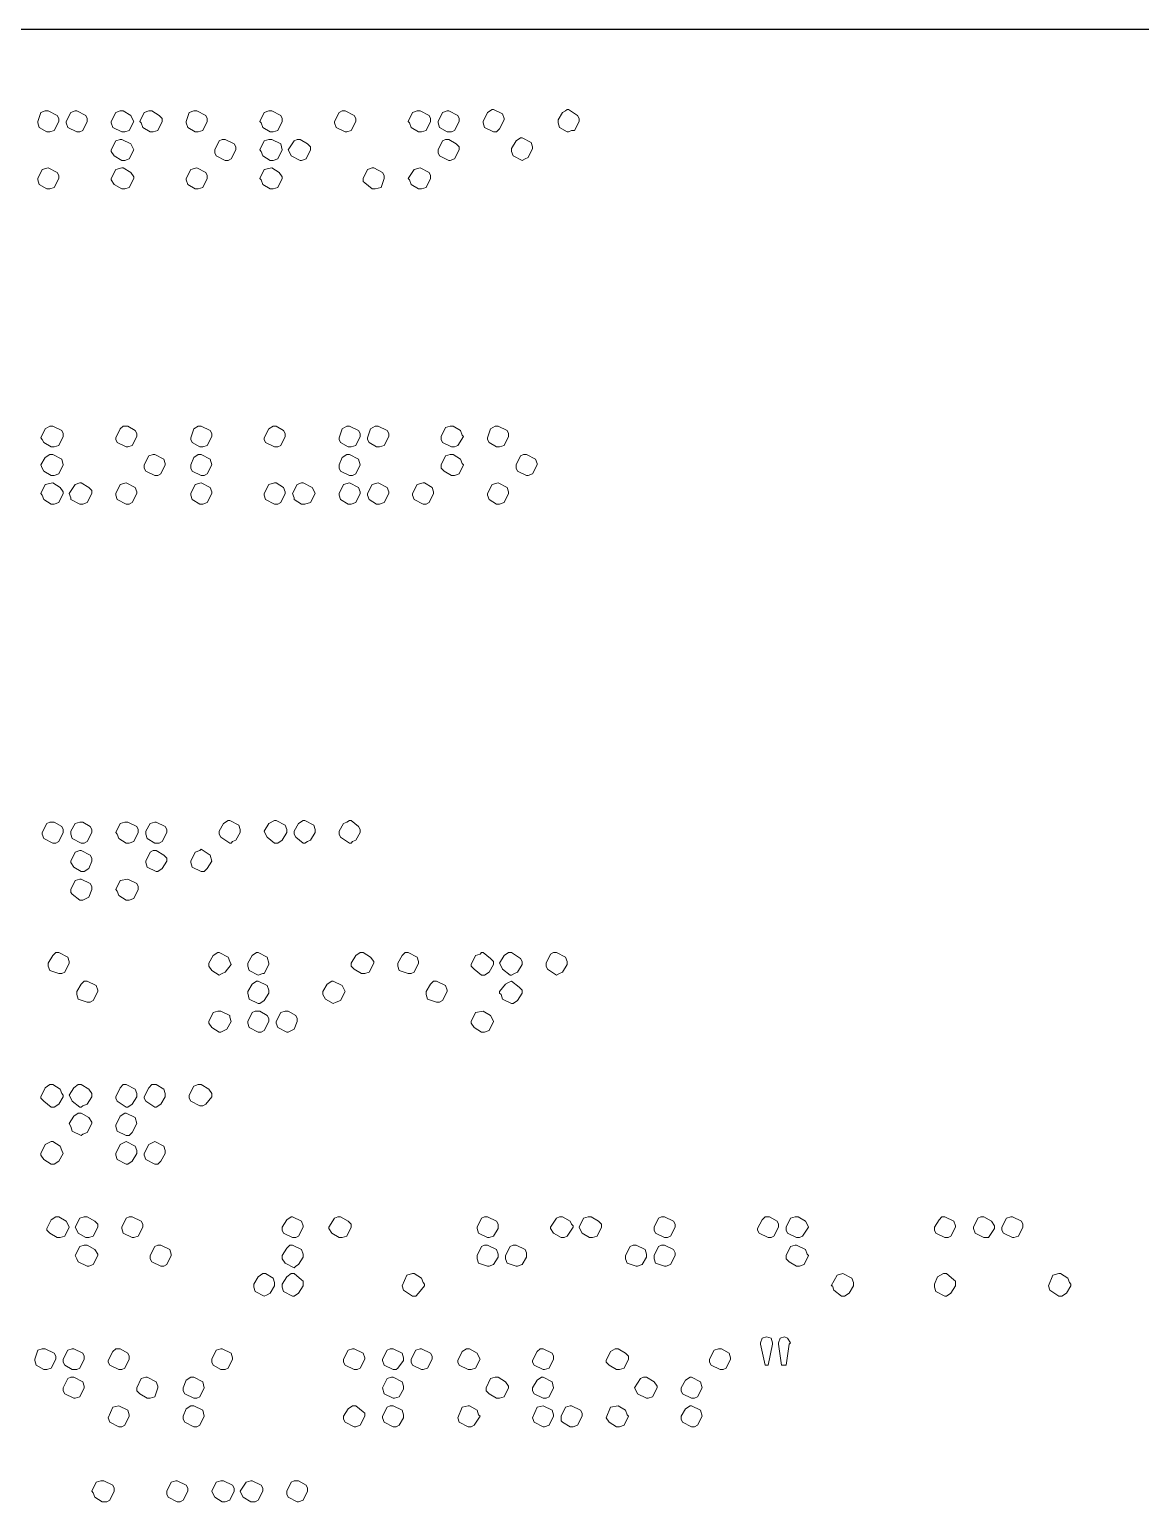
# Model space of a CAD drawing. Header units: millimetres. Extents: x 4903 to 8718, y 642 to 2401.
# Drawn here: x 8395.3 to 8507.7, y 790 to 939.3 of the extents above; entities that cross this region are included whole.
import ezdxf

# ---------------------------------------------------------------- set-up
doc = ezdxf.new("R2010")
doc.units = ezdxf.units.MM

msp = doc.modelspace()

# ---------------------------------------------------------------- linework, layer by layer
msp.add_lwpolyline([(8297.74, 929.3), (8297.74, 652.3, 0.414214), (8307.74, 642.3), (8707.74, 642.3, 0.414214), (8717.74, 652.3), (8717.74, 929.3, 0.414214), (8707.74, 939.3), (8307.74, 939.3, 0.414214)], format="xyb", close=True)
at = {"color": 139, "lineweight": 0}
for points in [[(8397.21, 931.07), (8397.21, 931.07), (8396.91, 931.07), (8396.45, 930.92), (8396.15, 930.01), (8396.15, 929.85), (8396.3, 929.4), (8397.06, 928.94), (8397.36, 928.94), (8397.82, 929.1), (8398.27, 930.01), (8398.27, 930.01), (8398.27, 930.31), (8398.12, 930.61)], [(8400.09, 931.07), (8399.94, 931.07), (8399.49, 930.92), (8399.03, 930.01), (8399.03, 929.85), (8399.18, 929.4), (8400.09, 928.94), (8400.09, 928.94), (8400.4, 928.94), (8400.7, 929.1), (8401.16, 930.01), (8401.16, 930.31), (8401, 930.61)], [(8404.8, 931.07), (8404.65, 931.07), (8404.49, 931.07), (8404.04, 930.92), (8403.58, 930.01), (8403.58, 929.85), (8403.73, 929.4), (8404.65, 928.94), (8404.95, 928.94), (8405.4, 929.1), (8405.86, 930.01), (8405.86, 930.01), (8405.71, 930.31), (8405.56, 930.61)], [(8407.68, 931.07), (8407.38, 931.07), (8406.92, 930.92), (8406.47, 930.01), (8406.62, 929.85), (8406.77, 929.4), (8407.53, 928.94), (8407.68, 928.94), (8407.83, 928.94), (8408.29, 929.1), (8408.74, 930.01), (8408.74, 930.31), (8408.44, 930.61)], [(8412.23, 931.07), (8412.23, 931.07), (8411.93, 931.07), (8411.47, 930.92), (8411.17, 930.01), (8411.17, 929.85), (8411.32, 929.4), (8412.08, 928.94), (8412.38, 928.94), (8412.84, 929.1), (8413.29, 930.01), (8413.29, 930.01), (8413.29, 930.31), (8413.14, 930.61)], [(8419.82, 931.07), (8419.67, 931.07), (8419.52, 931.07), (8419.06, 930.92), (8418.61, 930.01), (8418.76, 929.85), (8418.91, 929.4), (8419.67, 928.94), (8419.97, 928.94), (8420.43, 929.1), (8420.88, 930.01), (8420.88, 930.01), (8420.88, 930.31), (8420.73, 930.61)], [(8427.25, 931.07), (8427.25, 931.07), (8426.95, 931.07), (8426.65, 930.92), (8426.19, 930.01), (8426.19, 929.85), (8426.34, 929.4), (8427.25, 928.94), (8427.41, 928.94), (8427.86, 929.1), (8428.32, 930.01), (8428.32, 930.01), (8428.32, 930.31), (8428.17, 930.61)], [(8434.84, 931.07), (8434.69, 931.07), (8434.54, 931.07), (8434.08, 930.92), (8433.63, 930.01), (8433.78, 929.85), (8433.93, 929.4), (8434.69, 928.94), (8434.99, 928.94), (8435.45, 929.1), (8435.9, 930.01), (8435.9, 930.01), (8435.9, 930.31), (8435.75, 930.61)], [(8437.73, 931.07), (8437.57, 931.07), (8437.12, 930.92), (8436.66, 930.01), (8436.66, 929.85), (8436.81, 929.4), (8437.57, 928.94), (8437.73, 928.94), (8438.03, 928.94), (8438.33, 929.1), (8438.79, 930.01), (8438.79, 930.31), (8438.64, 930.61)], [(8442.28, 931.22), (8442.13, 931.22), (8441.67, 930.92), (8441.22, 930.01), (8441.22, 929.85), (8441.37, 929.4), (8442.28, 928.94), (8442.58, 928.94), (8442.88, 929.25), (8443.34, 930.16), (8443.34, 930.31), (8443.19, 930.76)], [(8449.71, 931.22), (8449.86, 931.22), (8450.78, 930.61), (8450.93, 930.31), (8450.93, 930.01), (8450.47, 929.1), (8450.17, 929.1), (8449.86, 928.94), (8449.86, 928.94), (8449.71, 928.94), (8448.95, 929.4), (8448.8, 929.85), (8448.8, 930.01), (8448.8, 930.01), (8448.8, 930.16), (8449.26, 930.92), (8449.56, 931.07), (8449.71, 931.22), (8449.71, 931.22), (8449.71, 931.22)], [(8404.65, 928.19), (8404.49, 928.19), (8404.04, 928.03), (8403.58, 927.12), (8403.58, 926.97), (8403.89, 926.52), (8404.65, 926.06), (8404.95, 926.06), (8405.4, 926.21), (8405.86, 927.12), (8405.56, 927.73)], [(8415.12, 928.19), (8414.81, 928.19), (8414.51, 928.03), (8414.05, 927.12), (8414.05, 927.12), (8414.05, 926.82), (8414.2, 926.52), (8415.12, 926.06), (8415.42, 926.06), (8415.72, 926.21), (8416.18, 927.12), (8416.18, 927.43), (8416.03, 927.73)], [(8419.82, 928.19), (8419.52, 928.19), (8419.06, 928.03), (8418.61, 927.12), (8418.76, 926.97), (8418.91, 926.52), (8419.67, 926.06), (8419.97, 926.06), (8420.43, 926.21), (8420.88, 927.12), (8420.73, 927.73)], [(8422.7, 928.19), (8422.4, 928.19), (8422.1, 928.03), (8421.49, 927.12), (8421.49, 927.12), (8421.64, 926.82), (8421.79, 926.52), (8422.7, 926.06), (8422.85, 926.06), (8423.31, 926.21), (8423.76, 927.12), (8423.76, 927.43), (8423.46, 927.73)], [(8437.73, 928.19), (8437.42, 928.19), (8437.12, 928.03), (8436.66, 927.12), (8436.66, 927.12), (8436.66, 926.82), (8436.81, 926.52), (8437.73, 926.06), (8437.88, 926.06), (8438.33, 926.21), (8438.79, 927.12), (8438.79, 927.43), (8438.48, 927.73)], [(8445.16, 928.34), (8445.01, 928.34), (8444.55, 928.03), (8444.1, 927.27), (8444.1, 927.27), (8444.1, 926.97), (8444.25, 926.52), (8445.16, 926.06), (8445.46, 926.21), (8445.77, 926.36), (8446.22, 927.27), (8446.22, 927.43), (8446.07, 927.88)], [(8397.21, 925.3), (8397.21, 925.3), (8396.6, 925.15), (8396.15, 924.24), (8396.15, 924.09), (8396.3, 923.63), (8397.06, 923.18), (8397.36, 923.18), (8397.82, 923.33), (8398.27, 924.24), (8398.27, 924.24), (8398.27, 924.54), (8398.12, 924.85)], [(8404.8, 925.3), (8404.65, 925.3), (8404.04, 925.15), (8403.58, 924.24), (8403.58, 924.09), (8403.89, 923.63), (8404.65, 923.18), (8404.95, 923.18), (8405.4, 923.33), (8405.86, 924.24), (8405.86, 924.39), (8405.56, 924.85)], [(8412.23, 925.3), (8412.23, 925.3), (8411.63, 925.15), (8411.17, 924.24), (8411.17, 924.09), (8411.32, 923.63), (8412.08, 923.18), (8412.38, 923.18), (8412.84, 923.33), (8413.29, 924.24), (8413.29, 924.24), (8413.29, 924.54), (8413.14, 924.85)], [(8419.82, 925.3), (8419.82, 925.3), (8419.06, 925.15), (8418.61, 924.24), (8418.76, 924.09), (8418.91, 923.63), (8419.67, 923.18), (8419.97, 923.18), (8420.43, 923.33), (8420.88, 924.24), (8420.88, 924.39), (8420.58, 924.85)], [(8430.14, 925.3), (8429.99, 925.3), (8429.53, 925.15), (8429.08, 924.24), (8429.08, 923.94), (8429.23, 923.78), (8429.99, 923.18), (8430.29, 923.18), (8430.9, 923.33), (8431.2, 924.24), (8431.2, 924.54), (8431.05, 924.85)], [(8434.84, 925.3), (8434.84, 925.3), (8434.24, 925.15), (8433.63, 924.24), (8433.78, 924.09), (8433.93, 923.63), (8434.69, 923.18), (8434.99, 923.18), (8435.45, 923.33), (8435.9, 924.24), (8435.9, 924.24), (8435.9, 924.54), (8435.75, 924.85)], [(8397.66, 899.2), (8397.51, 899.2), (8397.36, 899.2), (8396.91, 898.9), (8396.45, 897.99), (8396.6, 897.84), (8396.75, 897.53), (8397.51, 897.08), (8397.82, 897.08), (8398.27, 897.23), (8398.73, 898.14), (8398.73, 898.14), (8398.73, 898.44), (8398.58, 898.75)], [(8405.25, 899.2), (8405.1, 899.2), (8404.8, 899.2), (8404.49, 898.9), (8404.04, 897.99), (8404.04, 897.84), (8404.19, 897.53), (8405.1, 897.08), (8405.25, 897.08), (8405.71, 897.23), (8406.16, 898.14), (8406.16, 898.14), (8406.16, 898.44), (8406.01, 898.75)], [(8412.69, 899.2), (8412.54, 899.2), (8412.38, 899.2), (8411.93, 898.9), (8411.63, 897.99), (8411.63, 897.84), (8411.78, 897.53), (8412.54, 897.08), (8412.84, 897.08), (8413.29, 897.23), (8413.75, 898.14), (8413.75, 898.14), (8413.75, 898.44), (8413.6, 898.75)], [(8420.27, 899.2), (8420.12, 899.2), (8419.97, 899.2), (8419.52, 898.9), (8419.06, 897.99), (8419.06, 897.84), (8419.21, 897.53), (8420.12, 897.08), (8420.43, 897.08), (8420.73, 897.23), (8421.19, 898.14), (8421.19, 898.14), (8421.19, 898.44), (8421.03, 898.75)], [(8427.71, 899.2), (8427.56, 899.2), (8427.41, 899.2), (8426.95, 898.9), (8426.65, 897.99), (8426.65, 897.84), (8426.8, 897.53), (8427.56, 897.08), (8427.86, 897.08), (8428.32, 897.23), (8428.77, 898.14), (8428.77, 898.14), (8428.77, 898.44), (8428.62, 898.75)], [(8430.59, 899.2), (8430.59, 899.2), (8430.29, 899.2), (8429.83, 898.9), (8429.53, 897.99), (8429.53, 897.84), (8429.68, 897.53), (8430.44, 897.08), (8430.74, 897.08), (8431.2, 897.23), (8431.66, 898.14), (8431.66, 898.14), (8431.66, 898.44), (8431.5, 898.75)], [(8438.18, 899.2), (8437.88, 899.2), (8437.42, 899.05), (8436.97, 898.14), (8436.97, 897.84), (8437.12, 897.53), (8438.03, 897.08), (8438.18, 897.08), (8438.33, 897.08), (8438.64, 897.23), (8439.24, 898.14), (8439.09, 898.29), (8438.94, 898.75)], [(8442.73, 899.2), (8442.73, 899.2), (8442.43, 899.2), (8441.97, 898.9), (8441.67, 897.99), (8441.67, 897.84), (8441.82, 897.53), (8442.58, 897.08), (8442.88, 897.08), (8443.34, 897.23), (8443.79, 898.14), (8443.79, 898.14), (8443.79, 898.44), (8443.64, 898.75)], [(8397.66, 896.32), (8397.36, 896.32), (8396.91, 896.02), (8396.45, 895.26), (8396.6, 894.95), (8396.75, 894.65), (8397.51, 894.19), (8397.82, 894.19), (8398.27, 894.35), (8398.73, 895.26), (8398.58, 895.86)], [(8407.98, 896.32), (8407.83, 896.32), (8407.38, 896.17), (8406.92, 895.26), (8406.92, 895.26), (8406.92, 894.95), (8407.07, 894.65), (8407.98, 894.19), (8408.29, 894.19), (8408.59, 894.35), (8409.05, 895.26), (8409.05, 895.41), (8408.89, 895.86)], [(8412.69, 896.32), (8412.38, 896.32), (8411.93, 896.02), (8411.63, 895.26), (8411.63, 894.95), (8411.78, 894.65), (8412.69, 894.19), (8412.99, 894.19), (8413.29, 894.35), (8413.75, 895.26), (8413.6, 895.86)], [(8427.71, 896.32), (8427.41, 896.32), (8426.95, 896.02), (8426.65, 895.26), (8426.65, 894.95), (8426.8, 894.65), (8427.71, 894.19), (8428.01, 894.19), (8428.32, 894.35), (8428.77, 895.26), (8428.62, 895.86)], [(8438.18, 896.32), (8437.88, 896.32), (8437.42, 896.17), (8436.97, 895.26), (8436.97, 895.26), (8436.97, 894.95), (8437.27, 894.65), (8438.03, 894.19), (8438.33, 894.19), (8438.79, 894.35), (8439.24, 895.26), (8439.09, 895.41), (8438.94, 895.86)], [(8445.62, 896.32), (8445.31, 896.32), (8445.01, 896.17), (8444.55, 895.26), (8444.55, 895.26), (8444.55, 894.95), (8444.71, 894.65), (8445.62, 894.19), (8445.77, 894.19), (8446.22, 894.35), (8446.68, 895.26), (8446.68, 895.41), (8446.53, 895.86)], [(8397.66, 893.44), (8397.66, 893.44), (8396.91, 893.28), (8396.45, 892.37), (8396.6, 892.22), (8396.75, 891.77), (8397.51, 891.31), (8397.82, 891.31), (8398.27, 891.46), (8398.73, 892.37), (8398.73, 892.53), (8398.42, 892.98)], [(8400.55, 893.44), (8400.4, 893.44), (8399.94, 893.28), (8399.33, 892.37), (8399.49, 891.92), (8399.49, 891.77), (8400.4, 891.31), (8400.7, 891.31), (8401.16, 891.46), (8401.61, 892.37), (8401.61, 892.68), (8401.31, 892.98)], [(8405.1, 893.44), (8405.1, 893.44), (8404.49, 893.28), (8404.04, 892.37), (8404.04, 892.22), (8404.19, 891.77), (8405.1, 891.31), (8405.4, 891.31), (8405.71, 891.46), (8406.16, 892.37), (8406.16, 892.37), (8406.16, 892.53), (8406.01, 892.98)], [(8412.69, 893.44), (8412.69, 893.44), (8412.08, 893.28), (8411.63, 892.37), (8411.63, 892.22), (8411.78, 891.77), (8412.54, 891.31), (8412.84, 891.31), (8413.29, 891.46), (8413.75, 892.37), (8413.75, 892.53), (8413.6, 892.98)], [(8420.27, 893.44), (8420.12, 893.44), (8419.52, 893.28), (8419.06, 892.37), (8419.06, 892.22), (8419.21, 891.77), (8420.12, 891.31), (8420.43, 891.31), (8420.73, 891.46), (8421.19, 892.37), (8421.19, 892.53), (8421.03, 892.98)], [(8423.01, 893.44), (8422.85, 893.44), (8422.4, 893.28), (8421.94, 892.37), (8422.1, 891.92), (8422.1, 891.77), (8422.85, 891.31), (8423.16, 891.31), (8423.76, 891.46), (8424.22, 892.37), (8424.07, 892.68), (8423.92, 892.98)], [(8427.71, 893.44), (8427.71, 893.44), (8427.1, 893.28), (8426.65, 892.37), (8426.65, 892.22), (8426.8, 891.77), (8427.56, 891.31), (8427.86, 891.31), (8428.32, 891.46), (8428.77, 892.37), (8428.77, 892.37), (8428.77, 892.53), (8428.62, 892.98)], [(8430.59, 893.44), (8430.59, 893.44), (8429.99, 893.28), (8429.53, 892.37), (8429.53, 892.22), (8429.68, 891.77), (8430.44, 891.31), (8430.74, 891.31), (8431.2, 891.46), (8431.66, 892.37), (8431.66, 892.37), (8431.66, 892.53), (8431.5, 892.98)], [(8435.3, 893.44), (8435.15, 893.44), (8434.54, 893.28), (8434.08, 892.37), (8434.08, 892.22), (8434.24, 891.77), (8435.15, 891.31), (8435.45, 891.31), (8435.75, 891.46), (8436.21, 892.37), (8436.21, 892.37), (8436.21, 892.53), (8436.06, 892.98)], [(8442.73, 893.44), (8442.73, 893.44), (8442.13, 893.28), (8441.67, 892.37), (8441.67, 892.22), (8441.82, 891.77), (8442.58, 891.31), (8442.88, 891.31), (8443.34, 891.46), (8443.79, 892.37), (8443.79, 892.37), (8443.79, 892.53), (8443.64, 892.98)], [(8397.82, 859.14), (8397.66, 859.14), (8397.36, 859.14), (8397.06, 858.99), (8396.6, 858.08), (8396.6, 857.93), (8396.75, 857.47), (8397.66, 857.02), (8397.97, 857.02), (8398.27, 857.17), (8398.73, 858.08), (8398.73, 858.23), (8398.73, 858.38), (8398.58, 858.69)], [(8400.7, 859.14), (8400.4, 859.14), (8399.94, 858.99), (8399.49, 858.23), (8399.49, 857.93), (8399.64, 857.47), (8400.55, 857.02), (8400.7, 857.02), (8400.85, 857.02), (8401.16, 857.17), (8401.61, 858.08), (8401.61, 858.38), (8401.46, 858.69)], [(8405.25, 859.14), (8405.1, 859.14), (8404.95, 859.14), (8404.49, 858.99), (8404.04, 858.08), (8404.19, 857.93), (8404.34, 857.47), (8405.1, 857.02), (8405.4, 857.02), (8405.86, 857.17), (8406.31, 858.08), (8406.31, 858.23), (8406.31, 858.38), (8406.16, 858.69)], [(8408.14, 859.14), (8407.98, 859.14), (8407.53, 858.99), (8407.07, 858.23), (8407.07, 857.93), (8407.22, 857.47), (8407.98, 857.02), (8408.14, 857.02), (8408.44, 857.02), (8408.74, 857.17), (8409.2, 858.08), (8409.2, 858.38), (8409.05, 858.69)], [(8415.57, 859.29), (8415.42, 859.29), (8414.96, 858.99), (8414.51, 858.23), (8414.51, 857.93), (8414.66, 857.62), (8415.57, 857.02), (8415.72, 857.02), (8415.87, 857.17), (8416.18, 857.32), (8416.63, 858.08), (8416.63, 858.38), (8416.48, 858.84)], [(8420.27, 859.29), (8420.12, 859.29), (8419.52, 858.99), (8419.06, 858.23), (8419.21, 857.93), (8419.36, 857.62), (8420.12, 857.02), (8420.43, 857.02), (8420.88, 857.32), (8421.34, 858.08), (8421.34, 858.38), (8421.19, 858.84)], [(8423.16, 859.29), (8423.01, 859.29), (8422.55, 858.99), (8422.1, 858.23), (8422.1, 857.93), (8422.25, 857.62), (8423.01, 857.02), (8423.16, 857.02), (8423.46, 857.17), (8423.76, 857.32), (8424.22, 858.08), (8424.22, 858.38), (8424.07, 858.84)], [(8427.71, 859.29), (8427.86, 859.29), (8428.62, 858.69), (8428.77, 858.38), (8428.77, 858.08), (8428.32, 857.32), (8428.01, 857.17), (8427.86, 857.02), (8427.86, 857.02), (8427.71, 857.02), (8426.8, 857.62), (8426.65, 857.93), (8426.65, 858.08), (8426.65, 858.08), (8426.65, 858.23), (8427.1, 858.99), (8427.41, 859.14), (8427.71, 859.29), (8427.71, 859.29), (8427.71, 859.29)], [(8400.55, 856.26), (8400.4, 856.26), (8399.94, 856.11), (8399.49, 855.2), (8399.49, 855.2), (8399.49, 855.05), (8399.79, 854.59), (8400.55, 854.13), (8400.85, 854.13), (8401.31, 854.44), (8401.61, 855.2), (8401.61, 855.5), (8401.46, 855.8)], [(8408.14, 856.26), (8407.83, 856.26), (8407.53, 856.11), (8407.07, 855.2), (8407.07, 855.2), (8407.07, 855.05), (8407.22, 854.59), (8408.14, 854.13), (8408.29, 854.13), (8408.74, 854.44), (8409.2, 855.2), (8409.2, 855.5), (8408.89, 855.8)], [(8412.69, 856.41), (8412.54, 856.26), (8412.08, 856.11), (8411.63, 855.2), (8411.63, 855.05), (8411.78, 854.59), (8412.69, 854.13), (8412.99, 854.13), (8413.29, 854.44), (8413.75, 855.2), (8413.6, 855.8)], [(8400.55, 853.38), (8400.4, 853.38), (8399.94, 853.22), (8399.49, 852.31), (8399.49, 852.01), (8399.64, 851.86), (8400.4, 851.25), (8400.7, 851.25), (8401.31, 851.55), (8401.61, 852.31), (8401.61, 852.62), (8401.46, 852.92)], [(8405.25, 853.38), (8405.25, 853.38), (8404.49, 853.22), (8404.04, 852.31), (8404.19, 852.16), (8404.34, 851.71), (8405.1, 851.25), (8405.4, 851.25), (8405.86, 851.4), (8406.31, 852.31), (8406.31, 852.31), (8406.31, 852.62), (8406.16, 852.92)], [(8398.27, 845.94), (8397.97, 845.94), (8397.66, 845.64), (8397.21, 844.88), (8397.21, 844.57), (8397.36, 844.12), (8398.27, 843.82), (8398.58, 843.82), (8398.88, 843.97), (8399.33, 844.88), (8399.33, 845.03), (8399.18, 845.49)], [(8414.51, 845.94), (8414.36, 845.94), (8413.9, 845.64), (8413.45, 844.88), (8413.45, 844.57), (8413.75, 844.12), (8414.51, 843.66), (8414.51, 843.66), (8414.81, 843.82), (8415.12, 843.97), (8415.72, 844.73), (8415.57, 845.03), (8415.42, 845.49)], [(8418.45, 845.94), (8418.3, 845.94), (8417.85, 845.64), (8417.39, 844.88), (8417.39, 844.57), (8417.54, 844.12), (8418.45, 843.66), (8418.91, 843.82), (8419.06, 843.82), (8419.52, 844.73), (8419.52, 844.88), (8419.36, 845.49)], [(8429.08, 845.94), (8428.77, 845.94), (8428.32, 845.64), (8427.86, 844.88), (8427.86, 844.57), (8428.17, 844.27), (8428.92, 843.82), (8429.08, 843.82), (8429.23, 843.82), (8429.68, 843.97), (8430.14, 844.88), (8430.14, 845.03), (8429.83, 845.49)], [(8433.63, 845.94), (8433.32, 845.94), (8433.02, 845.64), (8432.57, 844.88), (8432.57, 844.57), (8432.72, 844.12), (8433.63, 843.82), (8433.93, 843.82), (8434.24, 843.97), (8434.69, 844.88), (8434.69, 845.03), (8434.54, 845.49)], [(8441.22, 845.94), (8441.06, 845.94), (8440.91, 845.79), (8440.46, 845.64), (8440, 844.73), (8440, 844.57), (8440.3, 844.27), (8441.06, 843.66), (8441.37, 843.66), (8441.82, 843.97), (8442.28, 844.73), (8442.28, 844.88), (8442.28, 845.03), (8441.97, 845.33)], [(8444.1, 845.94), (8443.79, 845.94), (8443.34, 845.64), (8442.88, 844.88), (8443.04, 844.57), (8443.19, 844.27), (8443.95, 843.66), (8444.1, 843.66), (8444.4, 843.82), (8444.71, 843.97), (8445.16, 844.73), (8445.16, 845.03), (8445.01, 845.33)], [(8448.65, 845.94), (8448.65, 845.94), (8449.56, 845.49), (8449.71, 845.03), (8449.71, 844.73), (8449.26, 843.97), (8448.95, 843.82), (8448.65, 843.66), (8448.65, 843.66), (8448.65, 843.66), (8447.74, 844.27), (8447.59, 844.57), (8447.59, 844.73), (8447.59, 844.73), (8447.59, 844.88), (8448.04, 845.79), (8448.35, 845.94), (8448.65, 845.94), (8448.65, 845.94), (8448.65, 845.94)], [(8401.16, 843.06), (8400.85, 843.06), (8400.55, 842.75), (8400.09, 842), (8400.09, 842), (8400.09, 841.69), (8400.24, 841.24), (8401.16, 840.93), (8401.46, 840.93), (8401.76, 841.08), (8402.22, 842), (8402.22, 842.15), (8402.07, 842.6)], [(8418.45, 843.06), (8418.3, 843.06), (8417.85, 842.75), (8417.39, 842), (8417.39, 841.84), (8417.54, 841.24), (8418.45, 840.78), (8418.61, 840.78), (8419.06, 841.08), (8419.52, 841.84), (8419.52, 842.15), (8419.36, 842.6)], [(8426.04, 843.06), (8425.89, 843.06), (8425.43, 842.75), (8424.98, 842), (8424.98, 841.69), (8425.28, 841.24), (8426.04, 840.78), (8426.34, 840.93), (8426.8, 841.08), (8427.25, 842), (8426.95, 842.6)], [(8436.51, 843.06), (8436.21, 843.06), (8435.9, 842.75), (8435.45, 842), (8435.45, 842), (8435.45, 841.69), (8435.6, 841.24), (8436.51, 840.93), (8436.81, 840.93), (8437.12, 841.08), (8437.57, 842), (8437.57, 842.15), (8437.42, 842.6)], [(8444.1, 843.06), (8443.79, 842.91), (8443.49, 842.75), (8442.88, 842), (8442.88, 841.84), (8443.04, 841.69), (8443.19, 841.24), (8444.1, 840.78), (8444.25, 840.78), (8444.71, 841.08), (8445.16, 841.84), (8445.16, 842.15), (8444.86, 842.45)], [(8414.66, 840.02), (8414.36, 840.02), (8413.9, 839.87), (8413.45, 838.96), (8413.45, 838.81), (8413.75, 838.35), (8414.51, 837.9), (8414.66, 837.9), (8415.27, 838.2), (8415.72, 838.96), (8415.57, 839.42), (8415.57, 839.57)], [(8418.61, 840.02), (8418.45, 840.02), (8418.15, 840.02), (8417.85, 839.87), (8417.39, 838.96), (8417.39, 838.81), (8417.54, 838.35), (8418.45, 837.9), (8418.45, 837.9), (8418.76, 837.9), (8419.06, 838.05), (8419.52, 838.96), (8419.52, 839.26), (8419.36, 839.57)], [(8421.49, 840.02), (8421.19, 840.02), (8420.73, 839.87), (8420.27, 838.96), (8420.27, 838.81), (8420.43, 838.35), (8421.34, 837.9), (8421.49, 837.9), (8422.1, 838.2), (8422.4, 838.96), (8422.4, 839.11), (8422.4, 839.26), (8422.25, 839.57)], [(8441.22, 840.02), (8441.22, 840.02), (8440.46, 839.87), (8440, 838.96), (8440, 838.81), (8440.3, 838.35), (8441.06, 837.9), (8441.37, 837.9), (8441.82, 838.05), (8442.28, 838.96), (8442.28, 838.96), (8442.13, 839.26), (8441.97, 839.57)], [(8397.66, 832.59), (8397.51, 832.59), (8397.36, 832.59), (8396.91, 832.28), (8396.45, 831.37), (8396.45, 831.22), (8396.75, 830.92), (8397.51, 830.31), (8397.82, 830.31), (8398.27, 830.61), (8398.73, 831.37), (8398.73, 831.52), (8398.58, 831.68), (8398.42, 832.13)], [(8400.55, 832.59), (8400.24, 832.59), (8399.79, 832.28), (8399.33, 831.52), (8399.49, 831.22), (8399.64, 830.92), (8400.4, 830.31), (8400.55, 830.31), (8400.7, 830.46), (8401.16, 830.61), (8401.61, 831.37), (8401.61, 831.68), (8401.31, 832.13)], [(8405.1, 832.59), (8405.1, 832.59), (8404.8, 832.59), (8404.49, 832.28), (8404.04, 831.37), (8404.04, 831.22), (8404.19, 830.92), (8405.1, 830.31), (8405.25, 830.31), (8405.71, 830.61), (8406.16, 831.37), (8406.16, 831.52), (8406.16, 831.68), (8406.01, 832.13)], [(8408.14, 832.59), (8407.98, 832.59), (8407.68, 832.59), (8407.38, 832.28), (8406.92, 831.37), (8406.92, 831.22), (8407.07, 830.92), (8407.98, 830.31), (8408.14, 830.31), (8408.59, 830.61), (8409.05, 831.37), (8409.05, 831.52), (8409.05, 831.68), (8408.89, 832.13)], [(8412.54, 832.59), (8412.69, 832.59), (8413.45, 832.13), (8413.75, 831.68), (8413.75, 831.37), (8413.14, 830.61), (8412.84, 830.46), (8412.69, 830.46), (8412.69, 830.46), (8412.54, 830.46), (8411.63, 830.92), (8411.47, 831.22), (8411.47, 831.37), (8411.47, 831.37), (8411.47, 831.52), (8411.93, 832.44), (8412.38, 832.59), (8412.54, 832.59), (8412.54, 832.59), (8412.54, 832.59)], [(8400.55, 829.7), (8400.24, 829.7), (8399.79, 829.4), (8399.33, 828.64), (8399.33, 828.64), (8399.49, 828.34), (8399.64, 827.88), (8400.55, 827.43), (8400.7, 827.58), (8401.16, 827.73), (8401.61, 828.64), (8401.61, 828.79), (8401.31, 829.25)], [(8405.1, 829.7), (8404.95, 829.7), (8404.49, 829.4), (8404.04, 828.49), (8404.04, 828.34), (8404.19, 827.88), (8405.1, 827.43), (8405.4, 827.43), (8405.71, 827.73), (8406.16, 828.64), (8406.01, 829.25)], [(8397.66, 826.82), (8397.51, 826.82), (8396.91, 826.52), (8396.45, 825.61), (8396.45, 825.46), (8396.75, 825), (8397.51, 824.54), (8397.82, 824.54), (8398.27, 824.85), (8398.73, 825.61), (8398.73, 825.61), (8398.58, 825.91), (8398.42, 826.37)], [(8405.1, 826.82), (8405.1, 826.82), (8404.49, 826.52), (8404.04, 825.61), (8404.04, 825.46), (8404.19, 825), (8405.1, 824.54), (8405.25, 824.54), (8405.71, 824.85), (8406.16, 825.61), (8406.16, 825.61), (8406.16, 825.91), (8406.01, 826.37)], [(8407.98, 826.82), (8407.98, 826.82), (8407.38, 826.52), (8406.92, 825.61), (8406.92, 825.46), (8407.07, 825), (8407.98, 824.54), (8408.29, 824.54), (8408.59, 824.85), (8409.05, 825.61), (8409.05, 825.61), (8409.05, 825.91), (8408.89, 826.37)], [(8398.27, 819.23), (8398.12, 819.23), (8397.97, 819.23), (8397.51, 818.93), (8397.06, 818.02), (8397.06, 817.87), (8397.36, 817.56), (8398.12, 817.11), (8398.42, 817.11), (8398.88, 817.26), (8399.33, 818.17), (8399.33, 818.17), (8399.18, 818.47), (8399.03, 818.78)], [(8401.16, 819.23), (8400.85, 819.23), (8400.4, 819.08), (8399.94, 818.17), (8400.09, 817.87), (8400.24, 817.56), (8401, 817.11), (8401.16, 817.11), (8401.31, 817.11), (8401.76, 817.26), (8402.22, 818.17), (8402.22, 818.47), (8401.91, 818.78)], [(8405.71, 819.23), (8405.4, 819.23), (8405.1, 819.08), (8404.65, 818.17), (8404.65, 818.02), (8404.8, 817.56), (8405.71, 817.11), (8405.86, 817.11), (8406.31, 817.26), (8406.77, 818.17), (8406.77, 818.47), (8406.62, 818.78)], [(8421.94, 819.23), (8421.79, 819.23), (8421.34, 818.93), (8420.88, 818.17), (8420.88, 817.87), (8421.03, 817.56), (8421.94, 817.11), (8421.94, 817.11), (8422.25, 817.11), (8422.55, 817.26), (8423.01, 818.17), (8423.01, 818.32), (8422.85, 818.78)], [(8426.8, 819.23), (8427.56, 818.78), (8427.86, 818.47), (8427.86, 818.32), (8427.86, 818.32), (8427.86, 818.17), (8427.41, 817.26), (8426.95, 817.11), (8426.65, 817.11), (8426.65, 817.11), (8425.89, 817.56), (8425.59, 818.02), (8425.59, 818.17), (8426.19, 819.08), (8426.5, 819.23), (8426.8, 819.23)], [(8441.67, 819.23), (8441.37, 819.23), (8441.06, 819.08), (8440.61, 818.17), (8440.61, 818.02), (8440.76, 817.56), (8441.67, 817.11), (8441.82, 817.11), (8442.28, 817.26), (8442.73, 818.02), (8442.73, 818.17), (8442.73, 818.47), (8442.58, 818.78)], [(8449.26, 819.23), (8448.95, 819.23), (8448.65, 819.08), (8448.04, 818.17), (8448.04, 818.02), (8448.35, 817.56), (8449.11, 817.11), (8449.41, 817.11), (8449.71, 817.26), (8450.32, 818.17), (8450.32, 818.32), (8450.17, 818.47), (8450.02, 818.78)], [(8452.14, 819.23), (8451.84, 819.23), (8451.38, 819.08), (8450.93, 818.17), (8451.08, 817.87), (8451.23, 817.56), (8451.99, 817.11), (8452.14, 817.11), (8452.29, 817.11), (8452.75, 817.26), (8453.2, 818.17), (8453.2, 818.47), (8452.9, 818.78)], [(8459.58, 819.23), (8459.27, 819.23), (8458.97, 819.08), (8458.51, 818.17), (8458.51, 817.87), (8458.67, 817.56), (8459.58, 817.11), (8459.58, 817.11), (8459.88, 817.11), (8460.18, 817.26), (8460.64, 818.17), (8460.64, 818.47), (8460.49, 818.78)], [(8470.2, 819.23), (8470.05, 819.23), (8469.74, 819.23), (8469.44, 818.93), (8468.98, 818.02), (8468.98, 817.87), (8469.14, 817.56), (8470.05, 817.11), (8470.35, 817.11), (8470.65, 817.26), (8471.11, 818.17), (8471.11, 818.17), (8471.11, 818.47), (8470.96, 818.78)], [(8473.08, 819.23), (8472.78, 819.23), (8472.32, 819.08), (8471.87, 818.17), (8471.87, 817.87), (8472.02, 817.56), (8472.93, 817.11), (8473.08, 817.11), (8473.23, 817.11), (8473.54, 817.26), (8474.14, 818.17), (8473.99, 818.47), (8473.84, 818.78)], [(8487.95, 819.23), (8487.65, 819.23), (8487.35, 818.93), (8486.89, 818.17), (8486.89, 817.87), (8487.04, 817.56), (8487.95, 817.11), (8487.95, 817.11), (8488.26, 817.11), (8488.56, 817.26), (8489.01, 818.17), (8489.01, 818.32), (8488.86, 818.78)], [(8491.9, 819.23), (8491.59, 819.23), (8491.29, 819.08), (8490.84, 818.17), (8490.84, 818.02), (8490.99, 817.56), (8491.9, 817.11), (8492.2, 817.11), (8492.35, 817.11), (8492.96, 818.02), (8492.96, 818.32), (8492.66, 818.78)], [(8494.78, 819.23), (8494.63, 819.23), (8494.17, 819.08), (8493.72, 818.17), (8493.72, 817.87), (8493.87, 817.56), (8494.78, 817.11), (8494.93, 817.11), (8495.39, 817.26), (8495.84, 818.17), (8495.84, 818.47), (8495.69, 818.78)], [(8401.16, 816.35), (8400.85, 816.35), (8400.4, 816.2), (8399.94, 815.29), (8399.94, 815.29), (8400.09, 814.98), (8400.24, 814.68), (8401.16, 814.23), (8401.31, 814.23), (8401.76, 814.38), (8402.22, 815.29), (8402.22, 815.44), (8401.91, 815.9)], [(8408.59, 816.35), (8408.29, 816.35), (8407.98, 816.2), (8407.53, 815.29), (8407.53, 815.29), (8407.53, 814.98), (8407.68, 814.68), (8408.59, 814.23), (8408.89, 814.23), (8409.2, 814.38), (8409.65, 815.29), (8409.65, 815.44), (8409.5, 815.9)], [(8421.94, 816.35), (8421.64, 816.35), (8421.34, 816.05), (8420.88, 815.29), (8420.88, 814.98), (8421.19, 814.53), (8422.1, 814.07), (8422.25, 814.23), (8422.55, 814.38), (8423.01, 815.14), (8423.01, 815.44), (8422.85, 815.9)], [(8441.67, 816.35), (8441.67, 816.35), (8441.37, 816.35), (8441.06, 816.2), (8440.61, 815.29), (8440.61, 815.14), (8440.61, 814.98), (8440.76, 814.53), (8441.67, 814.23), (8441.82, 814.23), (8442.28, 814.38), (8442.73, 815.14), (8442.73, 815.44), (8442.58, 815.9)], [(8444.55, 816.35), (8444.25, 816.35), (8443.95, 816.2), (8443.49, 815.29), (8443.49, 814.98), (8443.64, 814.53), (8444.55, 814.23), (8444.71, 814.23), (8445.16, 814.38), (8445.62, 815.14), (8445.62, 815.59), (8445.46, 815.9)], [(8456.69, 816.35), (8456.69, 816.35), (8456.39, 816.35), (8456.09, 816.2), (8455.63, 815.29), (8455.63, 815.29), (8455.63, 814.98), (8455.78, 814.53), (8456.69, 814.23), (8456.84, 814.23), (8457.3, 814.38), (8457.76, 815.14), (8457.76, 815.44), (8457.6, 815.9)], [(8459.58, 816.35), (8459.27, 816.35), (8458.97, 816.2), (8458.51, 815.29), (8458.51, 814.98), (8458.67, 814.53), (8459.58, 814.23), (8459.73, 814.23), (8460.18, 814.38), (8460.64, 815.29), (8460.64, 815.59), (8460.49, 815.9)], [(8472.93, 816.35), (8472.78, 816.35), (8472.32, 816.2), (8471.87, 815.29), (8471.87, 815.29), (8471.87, 814.98), (8472.17, 814.68), (8472.93, 814.23), (8473.23, 814.23), (8473.69, 814.38), (8474.14, 815.29), (8473.99, 815.44), (8473.84, 815.9)], [(8419.21, 813.47), (8418.91, 813.47), (8418.45, 813.16), (8418, 812.41), (8418, 812.1), (8418.15, 811.65), (8419.06, 811.19), (8419.06, 811.19), (8419.36, 811.34), (8419.67, 811.49), (8420.12, 812.25), (8420.12, 812.56), (8419.97, 813.01)], [(8422.1, 813.47), (8421.79, 813.47), (8421.34, 813.16), (8420.88, 812.41), (8420.88, 812.1), (8421.03, 811.65), (8421.94, 811.19), (8422.1, 811.19), (8422.55, 811.49), (8423.01, 812.25), (8423.01, 812.71), (8422.85, 812.86)], [(8434.08, 813.47), (8434.24, 813.47), (8434.99, 813.01), (8435.15, 812.56), (8435.3, 812.41), (8435.3, 812.41), (8435.3, 812.25), (8434.69, 811.49), (8434.39, 811.19), (8434.08, 811.19), (8433.17, 811.8), (8433.02, 812.25), (8433.02, 812.25), (8433.02, 812.25), (8433.48, 813.32), (8434.08, 813.47), (8434.08, 813.47)], [(8477.63, 813.47), (8477.63, 813.47), (8478.54, 813.01), (8478.7, 812.56), (8478.7, 812.41), (8478.7, 812.41), (8478.7, 812.25), (8478.24, 811.49), (8477.79, 811.19), (8477.48, 811.19), (8476.72, 811.8), (8476.57, 812.25), (8476.42, 812.25), (8476.42, 812.25), (8477.03, 813.32), (8477.63, 813.47), (8477.63, 813.47)], [(8488.1, 813.47), (8487.8, 813.47), (8487.19, 813.16), (8486.89, 812.41), (8486.89, 812.1), (8487.04, 811.65), (8487.95, 811.19), (8488.1, 811.19), (8488.56, 811.49), (8489.01, 812.25), (8489.01, 812.71), (8488.86, 812.86)], [(8499.48, 813.47), (8499.64, 813.47), (8500.4, 813.01), (8500.55, 812.56), (8500.7, 812.41), (8500.7, 812.41), (8500.7, 812.25), (8500.24, 811.49), (8499.79, 811.19), (8499.48, 811.19), (8498.57, 811.8), (8498.42, 812.25), (8498.42, 812.25), (8498.42, 812.25), (8498.88, 813.32), (8499.48, 813.47), (8499.48, 813.47)], [(8469.89, 807.09), (8469.44, 806.94), (8469.29, 806.49), (8469.29, 806.34), (8469.74, 804.21), (8470.05, 804.21), (8470.5, 806.34), (8470.5, 806.49), (8470.35, 806.94)], [(8471.72, 807.09), (8471.26, 806.94), (8471.11, 806.49), (8471.11, 806.34), (8471.41, 804.21), (8471.87, 804.21), (8472.17, 806.34), (8472.32, 806.49), (8472.02, 806.94)], [(8396.91, 805.88), (8396.75, 805.88), (8396.6, 805.88), (8396.15, 805.73), (8395.84, 804.82), (8395.84, 804.67), (8396, 804.21), (8396.75, 803.76), (8397.06, 803.76), (8397.51, 803.91), (8397.97, 804.82), (8397.97, 804.82), (8397.97, 805.12), (8397.82, 805.43)], [(8399.79, 805.88), (8399.64, 805.88), (8399.18, 805.73), (8398.73, 804.82), (8398.73, 804.51), (8398.88, 804.21), (8399.64, 803.76), (8399.79, 803.76), (8400.09, 803.76), (8400.4, 803.91), (8400.85, 804.82), (8400.85, 805.12), (8400.7, 805.43)], [(8404.49, 805.88), (8404.34, 805.88), (8404.04, 805.88), (8403.73, 805.58), (8403.28, 804.67), (8403.28, 804.51), (8403.43, 804.21), (8404.34, 803.76), (8404.65, 803.76), (8404.95, 803.91), (8405.4, 804.82), (8405.4, 804.82), (8405.4, 805.12), (8405.25, 805.43)], [(8414.81, 805.88), (8414.66, 805.88), (8414.2, 805.73), (8413.75, 804.82), (8413.75, 804.51), (8413.9, 804.21), (8414.66, 803.76), (8414.81, 803.76), (8415.12, 803.76), (8415.42, 803.91), (8415.87, 804.82), (8415.87, 804.97), (8415.72, 805.43)], [(8428.17, 805.88), (8428.01, 805.88), (8427.56, 805.73), (8427.1, 804.82), (8427.1, 804.51), (8427.25, 804.21), (8428.17, 803.76), (8428.17, 803.76), (8428.47, 803.76), (8428.77, 803.91), (8429.23, 804.82), (8429.23, 804.97), (8429.08, 805.43)], [(8432.11, 805.88), (8431.81, 805.88), (8431.5, 805.73), (8431.05, 804.82), (8431.05, 804.67), (8431.2, 804.21), (8432.11, 803.76), (8432.41, 803.76), (8432.57, 803.91), (8433.17, 804.67), (8433.17, 804.97), (8433.02, 805.43)], [(8434.99, 805.88), (8434.84, 805.88), (8434.39, 805.73), (8433.93, 804.82), (8433.93, 804.51), (8434.08, 804.21), (8434.99, 803.76), (8435.15, 803.76), (8435.6, 803.91), (8436.06, 804.82), (8436.06, 805.12), (8435.9, 805.43)], [(8439.85, 805.88), (8439.7, 805.88), (8439.55, 805.88), (8439.09, 805.58), (8438.64, 804.67), (8438.64, 804.51), (8438.79, 804.21), (8439.7, 803.76), (8440, 803.76), (8440.46, 803.91), (8440.91, 804.82), (8440.91, 804.82), (8440.76, 805.12), (8440.61, 805.43)], [(8447.28, 805.88), (8447.28, 805.88), (8446.98, 805.88), (8446.68, 805.58), (8446.22, 804.67), (8446.22, 804.51), (8446.37, 804.21), (8447.28, 803.76), (8447.44, 803.76), (8447.89, 803.91), (8448.35, 804.82), (8448.35, 804.82), (8448.35, 805.12), (8448.2, 805.43)], [(8454.87, 805.88), (8454.72, 805.88), (8454.57, 805.88), (8454.11, 805.58), (8453.66, 804.67), (8453.66, 804.51), (8453.96, 804.21), (8454.72, 803.76), (8455.02, 803.76), (8455.48, 803.91), (8455.93, 804.82), (8455.93, 804.82), (8455.93, 805.12), (8455.63, 805.43)], [(8465.34, 805.88), (8465.04, 805.88), (8464.58, 805.73), (8464.13, 804.82), (8464.13, 804.51), (8464.28, 804.21), (8465.19, 803.76), (8465.34, 803.76), (8465.49, 803.76), (8465.8, 803.91), (8466.25, 804.82), (8466.25, 804.97), (8466.1, 805.43)], [(8399.79, 803), (8399.49, 803), (8399.18, 802.85), (8398.73, 801.93), (8398.73, 801.93), (8398.73, 801.63), (8398.88, 801.33), (8399.79, 800.87), (8399.94, 800.87), (8400.4, 801.02), (8400.85, 801.93), (8400.85, 802.09), (8400.7, 802.54)], [(8407.22, 803), (8407.07, 803), (8406.62, 802.85), (8406.16, 801.93), (8406.16, 801.93), (8406.16, 801.63), (8406.47, 801.33), (8407.22, 800.87), (8407.53, 800.87), (8407.98, 801.02), (8408.29, 801.93), (8408.29, 802.09), (8408.14, 802.54)], [(8411.93, 803), (8411.63, 803), (8411.17, 802.69), (8410.87, 801.93), (8410.87, 801.63), (8411.02, 801.33), (8411.93, 800.87), (8412.23, 800.87), (8412.54, 801.02), (8412.99, 801.93), (8412.84, 802.54)], [(8432.11, 803), (8431.96, 803), (8431.5, 802.85), (8431.05, 801.93), (8431.05, 801.93), (8431.2, 801.33), (8432.11, 800.87), (8432.26, 800.87), (8432.72, 801.02), (8433.17, 801.78), (8433.17, 802.09), (8433.02, 802.54)], [(8442.73, 803), (8442.43, 803), (8441.97, 802.85), (8441.52, 801.93), (8441.52, 801.93), (8441.52, 801.63), (8441.82, 801.33), (8442.58, 800.87), (8442.88, 800.87), (8443.34, 801.02), (8443.79, 801.93), (8443.79, 802.09), (8443.49, 802.54)], [(8447.28, 803), (8447.13, 803), (8446.68, 802.69), (8446.22, 801.93), (8446.22, 801.63), (8446.37, 801.33), (8447.28, 800.87), (8447.59, 800.87), (8447.89, 801.02), (8448.35, 801.93), (8448.2, 802.54)], [(8457.76, 803), (8457.45, 803), (8457.15, 802.85), (8456.54, 801.93), (8456.54, 801.93), (8456.69, 801.63), (8456.84, 801.33), (8457.76, 800.87), (8457.91, 800.87), (8458.36, 801.02), (8458.82, 801.93), (8458.82, 802.09), (8458.51, 802.54)], [(8462.31, 803), (8462.16, 803), (8461.7, 802.69), (8461.25, 801.93), (8461.25, 801.63), (8461.4, 801.33), (8462.31, 800.87), (8462.61, 800.87), (8462.91, 801.02), (8463.37, 801.93), (8463.22, 802.54)], [(8404.34, 800.11), (8404.34, 800.11), (8403.73, 799.96), (8403.28, 798.9), (8403.28, 798.9), (8403.43, 798.44), (8404.34, 797.99), (8404.65, 797.99), (8404.95, 798.14), (8405.4, 799.05), (8405.4, 799.05), (8405.4, 799.2), (8405.25, 799.66)], [(8411.93, 800.11), (8411.63, 800.11), (8411.17, 799.81), (8410.87, 799.05), (8410.87, 798.75), (8411.02, 798.44), (8411.93, 797.99), (8412.23, 797.99), (8412.54, 798.14), (8412.99, 799.05), (8412.84, 799.66)], [(8428.32, 800.11), (8428.01, 800.11), (8427.56, 799.81), (8427.1, 799.05), (8427.1, 798.75), (8427.25, 798.44), (8428.17, 797.99), (8428.32, 797.99), (8428.77, 798.14), (8429.23, 799.05), (8429.23, 799.36), (8429.08, 799.51)], [(8432.11, 800.11), (8431.96, 800.11), (8431.81, 800.11), (8431.5, 799.96), (8431.05, 799.05), (8431.05, 798.9), (8431.2, 798.44), (8432.11, 797.99), (8432.11, 797.99), (8432.41, 797.99), (8432.72, 798.14), (8433.17, 798.9), (8433.17, 799.2), (8433.02, 799.66)], [(8439.85, 800.11), (8439.7, 800.11), (8439.09, 799.96), (8438.64, 798.9), (8438.64, 798.9), (8438.79, 798.44), (8439.7, 797.99), (8440, 797.99), (8440.3, 798.14), (8440.91, 799.05), (8440.91, 799.05), (8440.76, 799.2), (8440.61, 799.66)], [(8447.28, 800.11), (8447.28, 800.11), (8446.68, 799.96), (8446.22, 798.9), (8446.22, 798.9), (8446.37, 798.44), (8447.28, 797.99), (8447.44, 797.99), (8447.89, 798.14), (8448.35, 799.05), (8448.35, 799.2), (8448.2, 799.66)], [(8450.17, 800.11), (8450.02, 800.11), (8449.56, 799.96), (8449.11, 799.05), (8449.11, 798.6), (8449.26, 798.44), (8450.02, 797.99), (8450.32, 797.99), (8450.78, 798.14), (8451.23, 799.05), (8451.23, 799.36), (8451.08, 799.66)], [(8454.87, 800.11), (8454.87, 800.11), (8454.11, 799.96), (8453.66, 798.9), (8453.66, 798.9), (8453.96, 798.44), (8454.72, 797.99), (8455.02, 797.99), (8455.48, 798.14), (8455.93, 799.05), (8455.93, 799.05), (8455.78, 799.2), (8455.63, 799.66)], [(8462.31, 800.11), (8462.16, 800.11), (8461.7, 799.81), (8461.25, 799.05), (8461.25, 798.75), (8461.4, 798.44), (8462.31, 797.99), (8462.61, 797.99), (8462.91, 798.14), (8463.37, 799.05), (8463.22, 799.66)], [(8402.82, 792.53), (8402.52, 792.53), (8402.07, 792.38), (8401.61, 791.46), (8401.76, 791.31), (8401.91, 790.86), (8402.67, 790.4), (8402.82, 790.4), (8403.13, 790.4), (8403.43, 790.55), (8403.89, 791.46), (8403.89, 791.77), (8403.73, 792.07)], [(8410.26, 792.53), (8410.11, 792.53), (8409.65, 792.38), (8409.2, 791.46), (8409.2, 791.16), (8409.35, 790.86), (8410.26, 790.4), (8410.41, 790.4), (8410.56, 790.4), (8410.87, 790.55), (8411.32, 791.46), (8411.32, 791.77), (8411.17, 792.07)], [(8414.96, 792.53), (8414.81, 792.53), (8414.66, 792.53), (8414.2, 792.38), (8413.75, 791.46), (8413.9, 791.16), (8414.05, 790.86), (8414.81, 790.4), (8415.12, 790.4), (8415.57, 790.55), (8416.03, 791.46), (8416.03, 791.46), (8416.03, 791.77), (8415.87, 792.07)], [(8417.85, 792.53), (8417.7, 792.53), (8417.24, 792.38), (8416.63, 791.46), (8416.78, 791.16), (8416.94, 790.86), (8417.7, 790.4), (8417.85, 790.4), (8418.15, 790.4), (8418.45, 790.55), (8418.91, 791.46), (8418.91, 791.77), (8418.76, 792.07)], [(8422.55, 792.53), (8422.4, 792.53), (8422.1, 792.53), (8421.79, 792.38), (8421.34, 791.46), (8421.34, 791.16), (8421.49, 790.86), (8422.4, 790.4), (8422.55, 790.4), (8423.01, 790.55), (8423.46, 791.46), (8423.46, 791.46), (8423.46, 791.77), (8423.31, 792.07)]]:
    msp.add_lwpolyline(points, close=True, dxfattribs=at)

doc.saveas('drawing.dxf')
